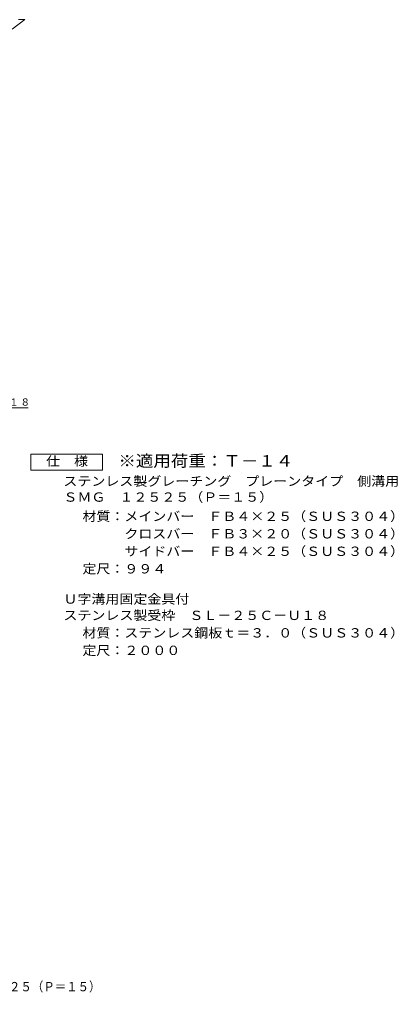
# Model space of a CAD drawing. Units: millimetres at full size, with parts at other scales. Extents: x -324 to 387, y -389 to 297.
# Drawn here: x 150 to 387, y -379 to 233 of the extents above; entities that cross this region are included whole.
import ezdxf
from ezdxf.enums import TextEntityAlignment as Align

# ---------------------------------------------------------------- set-up
doc = ezdxf.new("R2010")
doc.units = ezdxf.units.MM
doc.header["$LTSCALE"] = 2
doc.layers.add('C-2', color=3, linetype='Continuous', lineweight=9)
doc.layers.add('D-5', color=7, linetype='Continuous', lineweight=9)
doc.styles.add('ＭＳ ゴシック', font='')
doc.styles.get('ＭＳ ゴシック').set_extended_font_data('MS Gothic')

msp = doc.modelspace()

# ---------------------------------------------------------------- linework, layer by layer
at = {"layer": 'C-2'}
for p in [(145.03, 226.831), (149.03, 232.831)]:
    msp.add_line(p, (153.03, 232.831), dxfattribs=at)
at = {"layer": 'D-5'}
msp.add_line((27.077, -11.434), (155.152, -11.434), dxfattribs=at)
for points in [[(156.872, -50.546), (156.872, -40.546), (201.872, -40.546)], [(201.872, -40.546), (201.872, -50.546), (156.872, -50.546)]]:
    msp.add_lwpolyline(points, dxfattribs=at)

# ---------------------------------------------------------------- texts
at = {"layer": 'D-5', "color": 2, "style": 'ＭＳ ゴシック'}
for s, width, p in [('仕\u3000様', 1.1, (166.372, -49.546)), ('ステンレス製グレーチング\u3000プレーンタイプ\u3000側溝用', 1.1, (177.29, -62.131)), ('ＳＭＧ\u3000１２５２５（Ｐ＝１５）', 1.1, (177.29, -72.129)), ('材質：メインバー\u3000ＦＢ４×２５（ＳＵＳ３０４）', 1.1, (189.232, -84.216)), ('\u3000\u3000\u3000クロスバー\u3000ＦＢ３×２０（ＳＵＳ３０４）', 1.1, (189.232, -95.216)), ('\u3000\u3000\u3000サイドバー\u3000ＦＢ４×２５（ＳＵＳ３０４）', 1.1, (189.232, -106.216)), ('定尺：９９４', 1.1, (189.232, -117.216)), ('Ｕ字溝用固定金具付', 1.1, (177.29, -136.241)), ('ステンレス製受枠\u3000ＳＬ－２５Ｃ－Ｕ１８', 1.1, (177.29, -146.502)), ('材質：ステンレス鋼板ｔ＝３．０（ＳＵＳ３０４）', 1.1, (189.232, -157.502)), ('定尺：２０００', 1.1, (189.232, -168.502)), ('ステンレス製グレーチング\u3000プレーンタイプ\u3000側溝用\u3000ＳＭＧ\u3000１２５２５（Ｐ＝１５）', 0.9, (-87.377, -379.938))]:
    msp.add_text(s, height=5.865, dxfattribs=dict(at, width=width)).set_placement(p, align=Align.BOTTOM_LEFT)
at = {"layer": 'D-5', "color": 3, "style": 'ＭＳ ゴシック', "width": 1.1}
msp.add_text('※適用荷重：Ｔ－１４', height=7.331, dxfattribs=at).set_placement((211.872, -50.546), align=Align.BOTTOM_LEFT)
at = {"layer": 'D-5', "insert": (27.7, -10.482), "char_height": 4.399, "attachment_point": 7, "style": 'ＭＳ ゴシック'}
msp.add_mtext('\\T1.17;ステンレス製受枠ＳＬ－２５ＣーＵ１８', dxfattribs=at)

doc.saveas('drawing.dxf')
